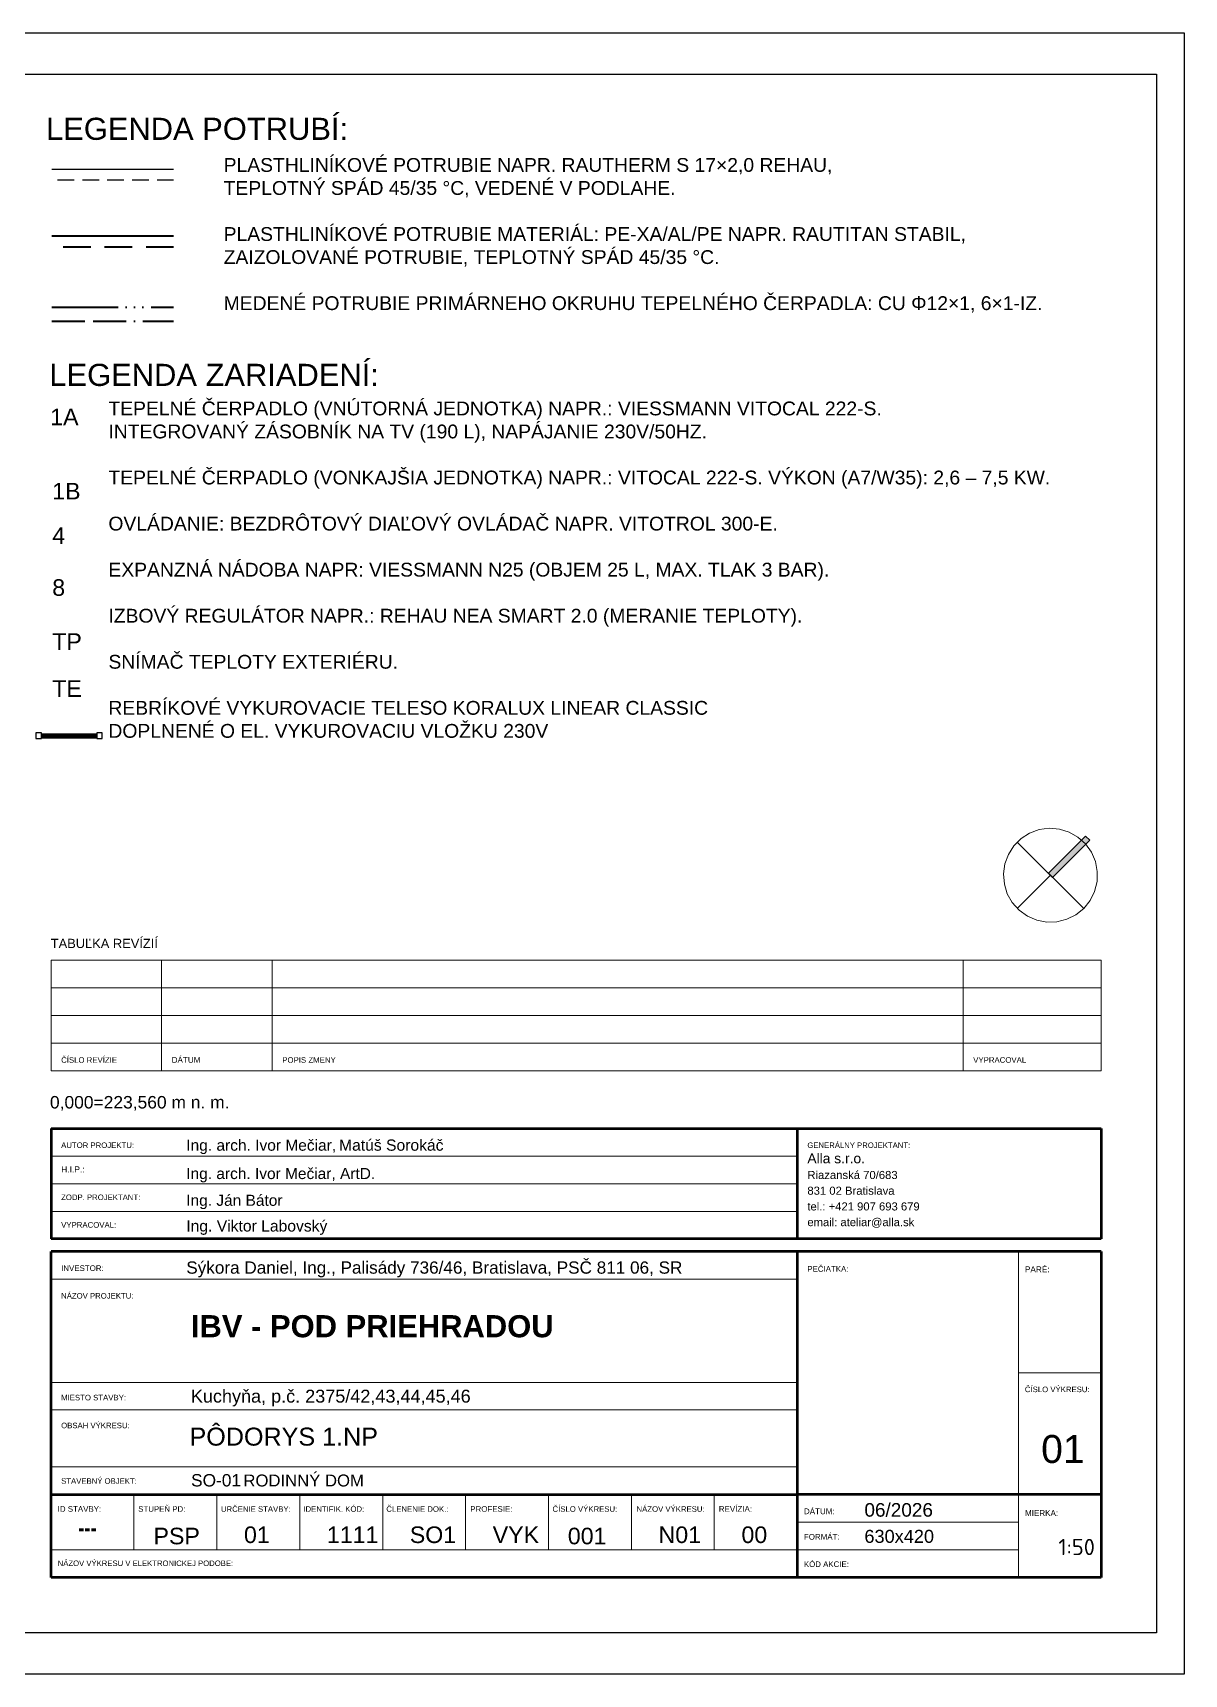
# Model space of a CAD drawing. Header units: millimetres. Extents: x 1046 to 74297, y 6145 to 54562.
# Drawn here: x 32382 to 42796, y 6145 to 20995 of the extents above; entities that cross this region are included whole.
import ezdxf

# ---------------------------------------------------------------- set-up
doc = ezdxf.new("R2010")
doc.units = ezdxf.units.MM
for name, pattern in [('ACAD_ISO06W100', [36, 24, -3, 0, -3, 0, -3, 0, -3]), ('ACAD_ISO11W100', [33, 12, -3, 12, -3, 0, -3]), ('DASH', [75, 50, -25])]:
    doc.linetypes.add(name, pattern=pattern)
for name, color, linetype in [('1__NP___VYKUROVACIE_TELES_', 7, 'Continuous'), ('vyk-privod-45 PODL', 1, 'Continuous'), ('vyk-vratka_35°C PODL', 5, 'DASH')]:
    doc.layers.add(name, color=color, linetype=linetype)
doc.layers.add('NETLAC', color=6, linetype='Continuous', plot=False)
for name, color, linetype, lineweight in [('Schedule Graphics', 7, 'Continuous', 9), ('Text Notes', 7, 'Continuous', 9), ('vyk-privod-45', 240, 'Continuous', 40), ('vyk-tc-privod', 175, 'ACAD_ISO06W100', 40), ('vyk-tc-vratka', 30, 'ACAD_ISO11W100', 40), ('vyk-vratka_35°C', 132, 'DASH', 40), ('vyk_POPIS', 7, 'Continuous', 20)]:
    doc.layers.add(name, color=color, linetype=linetype, lineweight=lineweight)
doc.styles.add('ARIAL', font='arial.ttf')
doc.styles.add('Arial$001H0', font='arial.ttf')
doc.styles.add('Arial$101H0', font='arialbd.ttf')
doc.styles.add('Arial_B', font='arialbd.ttf', dxfattribs={"width": 0.8, "height": 3})
doc.styles.add('ISOCPEUR$001H0', font='isocpeur.ttf')
doc.styles.add('Microsoft Sans Serif$001H0', font='micross.ttf')
doc.styles.get("Standard").update_dxf_attribs({"font": 'arial.ttf'})

msp = doc.modelspace()

# ---------------------------------------------------------------- hatches: boundary and pattern name
at = {"true_color": 0x000007}
msp.add_hatch(color=7, dxfattribs=at).paths.add_polyline_path([(41567.9, 13392.4), (41903.7, 13728.3), (41941.8, 13690.1), (41606, 13354.3)])

# ---------------------------------------------------------------- linework, layer by layer
at = {"color": 7, "linetype": 'Continuous', "lineweight": 9, "true_color": 0x000007}
for p, q in [((41320.6, 13704.6), (41255.7, 13639.6)), ((41887.4, 13072.8), (41286.4, 13673.8)), ((41398.1, 13754.1), (41320.6, 13704.6)), ((41484.3, 13785.8), (41398.1, 13754.1)), ((41575.4, 13798.2), (41484.3, 13785.8)), ((41903.7, 13728.3), (41567.8, 13392.4)), ((41567.8, 13392.4), (41903.7, 13728.3)), ((41667, 13790.7), (41575.4, 13798.2)), ((41606, 13354.3), (41941.8, 13690.1)), ((41941.8, 13690.1), (41606, 13354.3)), ((41754.8, 13763.7), (41667, 13790.7)), ((41834.8, 13718.5), (41754.8, 13763.7)), ((41903.2, 13657.1), (41834.8, 13718.5)), ((41941.8, 13690.1), (41903.7, 13728.3)), ((41941.8, 13690.1), (41903.7, 13728.3)), ((41206.2, 13562.2), (41174.5, 13475.9)), ((41255.7, 13639.6), (41206.2, 13562.2)), ((41956.9, 13582.5), (41903.2, 13657.1)), ((41993.2, 13498.1), (41956.9, 13582.5)), ((41174.5, 13475.9), (41162.1, 13384.8)), ((41162.1, 13384.8), (41169.5, 13293.2)), ((41586.9, 13373.3), (41286.4, 13072.8)), ((41548.8, 13411.4), (41586.9, 13373.3)), ((41567.8, 13392.4), (41606, 13354.3)), ((41567.8, 13392.4), (41606, 13354.3)), ((42010.5, 13407.8), (41993.2, 13498.1)), ((42008, 13316), (42010.5, 13407.8)), ((41169.5, 13293.2), (41196.5, 13205.4)), ((41945, 13144.4), (41985.8, 13226.8)), ((41985.8, 13226.8), (42008, 13316)), ((41196.5, 13205.4), (41241.7, 13125.4)), ((41241.7, 13125.4), (41303.1, 13057)), ((41815.8, 13015.2), (41887.4, 13072.8)), ((41887.4, 13072.8), (41945, 13144.4)), ((41303.1, 13057), (41377.7, 13003.4)), ((41377.7, 13003.4), (41462.2, 12967.1)), ((41462.2, 12967.1), (41552.4, 12949.7)), ((41552.4, 12949.7), (41644.3, 12952.2)), ((41644.3, 12952.2), (41733.5, 12974.4)), ((41733.5, 12974.4), (41815.8, 13015.2)), ((32546.4, 12603.6), (32546.4, 11603.6)), ((32546.4, 12603.6), (42046.1, 12603.6)), ((33546.3, 12603.6), (33546.3, 11603.6)), ((34546.3, 12603.6), (34546.3, 11603.6)), ((40796.2, 12603.6), (40796.2, 11603.6)), ((42046.1, 11603.6), (42046.1, 12603.6)), ((32546.4, 12353.6), (42046.1, 12353.6)), ((32546.4, 12103.6), (42046.1, 12103.6)), ((32546.4, 11853.6), (42046.1, 11853.6)), ((32546.4, 11603.6), (42046.1, 11603.6)), ((39296.2, 10082.5), (39296.2, 11082.5)), ((39296.2, 10832.5), (32546.4, 10832.5)), ((39296.2, 10582.5), (32546.4, 10582.5)), ((39296.2, 10332.5), (32546.4, 10332.5)), ((41296.1, 7020), (41296.1, 9969.9)), ((39296.2, 9720), (32546.4, 9720)), ((39296.2, 8970), (39296.2, 7770)), ((39296.2, 8785.4), (32546.4, 8785.4)), ((41296.1, 8870), (42046.1, 8870)), ((39296.2, 8535.4), (32546.4, 8535.4)), ((39296.2, 8020), (32546.4, 8020)), ((33296.3, 7770), (33296.3, 7270)), ((34046.3, 7770), (34046.3, 7270)), ((34796.3, 7770), (34796.3, 7270)), ((35546.3, 7770), (35546.3, 7270)), ((36296.3, 7770), (36296.3, 7270)), ((37046.3, 7770), (37046.3, 7270)), ((37796.2, 7770), (37796.2, 7270)), ((38546.2, 7770), (38546.2, 7270)), ((39296.2, 7770), (39296.2, 7020)), ((42046.1, 7770), (39296.2, 7770)), ((41296.1, 7520), (39296.2, 7520)), ((41296.1, 7270), (32546.4, 7270))]:
    msp.add_line(p, q, dxfattribs=at)
at = {"color": 7, "linetype": 'Continuous', "lineweight": 70, "true_color": 0x000007}
for p, q in [((32546.4, 11082.5), (42046.1, 11082.5)), ((32546.4, 11082.5), (32546.4, 10082.5)), ((39296.2, 11082.5), (39296.2, 10082.5)), ((42046.1, 11082.5), (42046.1, 10082.5)), ((42046.1, 10082.5), (32546.4, 10082.5)), ((32546.4, 7020), (32546.4, 9969.9)), ((39296.2, 9969.9), (32546.4, 9969.9)), ((39296.2, 9969.9), (39296.2, 7770)), ((42046.1, 9969.9), (39296.2, 9969.9)), ((42046.1, 9969.9), (42046.1, 7020)), ((32546.4, 7770), (39296.2, 7770)), ((39296.2, 7770), (39296.2, 7020)), ((42046.1, 7770), (39296.2, 7770)), ((42046.1, 7020), (32546.4, 7020))]:
    msp.add_line(p, q, dxfattribs=at)
msp.add_lwpolyline([(1296.1, 20620), (42546.1, 20620), (42546.1, 6520), (1296.1, 6520)], close=True)
at = {"layer": '1__NP___VYKUROVACIE_TELES_', "color": 92}
for p, q in [((32410, 14611.1), (32410, 14611.1)), ((32460, 14652.1), (32960, 14652.1)), ((32460, 14652.1), (32960, 14652.1)), ((32460, 14652.1), (32960, 14652.1)), ((32460, 14652.1), (32960, 14652.1)), ((32460, 14652.1), (32960, 14652.1)), ((32460, 14652.1), (32960, 14652.1)), ((32460, 14652.1), (32960, 14652.1)), ((32460, 14646.9), (32960, 14646.9)), ((32460, 14646.9), (32960, 14646.9)), ((32460, 14646.9), (32960, 14646.9)), ((32460, 14646.9), (32960, 14646.9)), ((32460, 14646.9), (32960, 14646.9)), ((32460, 14646.9), (32960, 14646.9)), ((32460, 14646.9), (32960, 14646.9)), ((32460, 14646.9), (32960, 14646.9)), ((32460, 14646.9), (32960, 14646.9)), ((32460, 14646.9), (32960, 14646.9)), ((32460, 14646.9), (32960, 14646.9)), ((32460, 14646.9), (32960, 14646.9)), ((32460, 14646.9), (32960, 14646.9)), ((32460, 14646.9), (32960, 14646.9)), ((32460, 14634.1), (32960, 14634.1)), ((32460, 14634.1), (32960, 14634.1)), ((32460, 14634.1), (32960, 14634.1)), ((32460, 14634.1), (32960, 14634.1)), ((32460, 14634.1), (32960, 14634.1)), ((32460, 14634.1), (32960, 14634.1)), ((32460, 14634.1), (32960, 14634.1)), ((32460, 14634.1), (32960, 14634.1)), ((32460, 14634.1), (32960, 14634.1)), ((32460, 14634.1), (32960, 14634.1)), ((32460, 14634.1), (32960, 14634.1)), ((32460, 14634.1), (32960, 14634.1)), ((32460, 14634.1), (32960, 14634.1)), ((32460, 14634.1), (32960, 14634.1)), ((32460, 14621.4), (32960, 14621.4)), ((32460, 14621.4), (32960, 14621.4)), ((32460, 14621.4), (32460, 14616.1)), ((32460, 14616.1), (32460, 14621.4)), ((32460, 14621.4), (32960, 14621.4)), ((32460, 14621.4), (32960, 14621.4)), ((32460, 14621.4), (32460, 14616.1)), ((32460, 14616.1), (32460, 14621.4)), ((32460, 14621.4), (32960, 14621.4)), ((32460, 14621.4), (32960, 14621.4)), ((32460, 14621.4), (32460, 14616.1)), ((32460, 14616.1), (32460, 14621.4)), ((32460, 14621.4), (32960, 14621.4)), ((32460, 14621.4), (32960, 14621.4)), ((32460, 14621.4), (32460, 14616.1)), ((32460, 14616.1), (32460, 14621.4)), ((32460, 14621.4), (32960, 14621.4)), ((32460, 14621.4), (32960, 14621.4)), ((32460, 14621.4), (32460, 14616.1)), ((32460, 14616.1), (32460, 14621.4)), ((32460, 14621.4), (32960, 14621.4)), ((32460, 14621.4), (32960, 14621.4)), ((32460, 14621.4), (32460, 14616.1)), ((32460, 14616.1), (32460, 14621.4)), ((32460, 14621.4), (32960, 14621.4)), ((32460, 14621.4), (32960, 14621.4)), ((32460, 14621.4), (32460, 14616.1)), ((32460, 14616.1), (32460, 14621.4)), ((32460, 14616.1), (32960, 14616.1)), ((32460, 14616.1), (32960, 14616.1)), ((32460, 14616.1), (32960, 14616.1)), ((32460, 14616.1), (32960, 14616.1)), ((32460, 14616.1), (32960, 14616.1)), ((32460, 14616.1), (32960, 14616.1)), ((32460, 14616.1), (32960, 14616.1)), ((32460, 14611.1), (32460, 14611.1)), ((32960, 14621.4), (32960, 14616.1)), ((32960, 14616.1), (32960, 14621.4)), ((32960, 14621.4), (32960, 14616.1)), ((32960, 14616.1), (32960, 14621.4)), ((32960, 14621.4), (32960, 14616.1)), ((32960, 14616.1), (32960, 14621.4)), ((32960, 14621.4), (32960, 14616.1)), ((32960, 14616.1), (32960, 14621.4)), ((32960, 14621.4), (32960, 14616.1)), ((32960, 14616.1), (32960, 14621.4)), ((32960, 14621.4), (32960, 14616.1)), ((32960, 14616.1), (32960, 14621.4)), ((32960, 14621.4), (32960, 14616.1)), ((32960, 14616.1), (32960, 14621.4)), ((32960, 14611.1), (32960, 14611.1)), ((33010, 14611.1), (33010, 14611.1))]:
    msp.add_line(p, q, dxfattribs=at)
for points in [[(32410, 14611.1), (32460, 14611.1), (32460, 14661.1), (32410, 14661.1), (32410, 14611.1)], [(32410, 14611.1), (32460, 14611.1), (32460, 14661.1), (32410, 14661.1), (32410, 14611.1)], [(32960, 14611.1), (33010, 14611.1), (33010, 14661.1), (32960, 14661.1), (32960, 14611.1)], [(32960, 14611.1), (33010, 14611.1), (33010, 14661.1), (32960, 14661.1), (32960, 14611.1)]]:
    msp.add_lwpolyline(points, dxfattribs=at)
at = {"layer": 'NETLAC'}
msp.add_lwpolyline([(1046.1, 20995), (42796.1, 20995), (42796.1, 6145), (1046.1, 6145)], close=True, dxfattribs=at)
at = {"layer": 'vyk-privod-45'}
msp.add_line((32552.4, 19157.1), (33655.5, 19157.1), dxfattribs=at)
at = {"layer": 'vyk-privod-45 PODL', "lineweight": 30}
msp.add_line((32552.4, 19762.1), (33655.5, 19762.1), dxfattribs=at)
at = {"layer": 'vyk-tc-privod', "ltscale": 25}
msp.add_line((32552.4, 18513.8), (33655.5, 18513.8), dxfattribs=at)
at = {"layer": 'vyk-tc-vratka', "ltscale": 25}
msp.add_line((32552.4, 18385.5), (33655.5, 18385.5), dxfattribs=at)
at = {"layer": 'vyk-vratka_35°C', "ltscale": 5}
msp.add_line((33655.5, 19057.1), (32552.4, 19057.1), dxfattribs=at)
at = {"layer": 'vyk-vratka_35°C PODL', "lineweight": 30, "ltscale": 3}
msp.add_line((33655.5, 19662.1), (32552.4, 19662.1), dxfattribs=at)

# ---------------------------------------------------------------- texts
at = {"color": 7, "true_color": 0x000007}
for s, height, style, p in [('TABUĽKA REVÍZIÍ', 83.197, 'Arial$001H0', (32544.3, 12714.9)), ('ČÍSLO REVÍZIE', 50.471, 'Arial$001H0', (32637.9, 11676.5)), ('DÁTUM', 52.36, 'Arial$001H0', (33637.9, 11676.5)), ('POPIS ZMENY', 50.708, 'Arial$001H0', (34637.8, 11676.5)), ('VYPRACOVAL', 50.61, 'Arial$001H0', (40887.8, 11676.5)), ('0,000=223,560 m n. m.', 112.735, 'Arial$001H0', (32536.7, 11263.2)), ('Matúš Sorokáč', 101.461, 'Arial$001H0', (35151.5, 10880.9)), ('AUTOR PROJEKTU:', 50.247, 'Arial$001H0', (32637.9, 10905.4)), ('Ing. arch. Ivor Mečiar, ', 100.358, 'Arial$001H0', (33769.8, 10880.9)), ('Alla s.r.o.', 89.515, 'Microsoft Sans Serif$001H0', (39387.8, 10767.1)), ('GENERÁLNY PROJEKTANT:', 49.938, 'Arial$001H0', (39387.8, 10905.4)), ('H.I.P.:', 54.91, 'Arial$001H0', (32637.9, 10684.3)), ('Ing. arch. Ivor Mečiar, ArtD.', 100.071, 'Arial$001H0', (33769.8, 10624.6)), ('Riazanská 70/683', 73.014, 'Arial$001H0', (39387.8, 10624.9)), ('831 02 Bratislava', 73.068, 'Arial$001H0', (39387.8, 10482.7)), ('ZODP. PROJEKTANT:', 50.163, 'Arial$001H0', (32637.9, 10434.3)), ('Ing. Ján Bátor', 100.071, 'Arial$001H0', (33769.8, 10382.4)), ('tel.: +421 907 693 679', 72.862, 'Arial$001H0', (39387.8, 10340.5)), ('Ing. Viktor Labovský', 101.461, 'Arial$001H0', (33769.8, 10150)), ('email: ateliar@alla.sk', 72.73, 'Arial$001H0', (39387.8, 10198.3)), ('VYPRACOVAL:', 50.548, 'Arial$001H0', (32637.9, 10184.3)), ('INVESTOR:', 51.15, 'Arial$001H0', (32637.9, 9792.8)), ('Sýkora Daniel, Ing., Palisády 736/46, Bratislava, PSČ 811 06, SR', 110.942, 'Arial$001H0', (33769.8, 9768.4)), ('PEČIATKA:', 50.99, 'Arial$001H0', (39387.8, 9785.7)), ('PARÉ:', 53.39, 'Arial$001H0', (41355.3, 9780.8)), ('NÁZOV PROJEKTU:', 50.175, 'Arial$001H0', (32637.9, 9543)), ('IBV - POD PRIEHRADOU', 200.348, 'Arial$101H0', (33811.6, 9192.9)), ('MIESTO STAVBY:', 50.389, 'Arial$001H0', (32637.9, 8622.1)), ('Kuchyňa, p.č. 2375/42,43,44,45,46', 116.805, 'Arial$001H0', (33811.5, 8602)), ('ČÍSLO VÝKRESU:', 50.282, 'Arial$001H0', (41355.3, 8696.5)), ('OBSAH VÝKRESU:', 50.223, 'Arial$001H0', (32637.9, 8370)), ('PÔDORYS 1.NP', 162.702, 'Microsoft Sans Serif$001H0', (33798.9, 8212.9)), ('01', 253.02, 'Microsoft Sans Serif$001H0', (41502.6, 8055.7)), ('STAVEBNÝ OBJEKT:', 50.131, 'Arial$001H0', (32637.9, 7867.5)), (' SO-01 ', 111.95, 'Arial$001H0', (33769.8, 7843.3)), ('RODINNÝ DOM', 108.022, 'Arial$001H0', (34286.6, 7843.3)), ('ID STAVBY:', 51.19, 'Arial$001H0', (32606.7, 7614)), ('STUPEŇ PD:', 50.78, 'Arial$001H0', (33335.4, 7614)), ('URČENIE STAVBY:', 50.196, 'Arial$001H0', (34083.3, 7614)), ('IDENTIFIK. KÓD:', 50.346, 'Arial$001H0', (34828.5, 7614)), ('ČLENENIE DOK.:', 50.324, 'Arial$001H0', (35579.1, 7614)), ('PROFESIE:', 51.18, 'Arial$001H0', (36338.8, 7614)), ('ČÍSLO VÝKRESU:', 50.282, 'Arial$001H0', (37082.8, 7614)), ('NÁZOV VÝKRESU:', 50.229, 'Arial$001H0', (37842.5, 7614)), ('REVÍZIA:', 51.73, 'Arial$001H0', (38586.5, 7614)), ('DÁTUM:', 52.02, 'Arial$001H0', (39356.6, 7592.5)), ('06/2026', 122.78, 'Arial$001H0', (39903.8, 7569.9)), ('MIERKA:', 52.21, 'Arial$001H0', (41356.5, 7577)), ('FORMÁT:', 51.43, 'Arial$001H0', (39356.6, 7362.1)), ('630x420', 117.51, 'Arial$001H0', (39903.8, 7333.2)), ('1:50', 147.48, 'ISOCPEUR$001H0', (41658.7, 7221.9)), ('NÁZOV VÝKRESU V ELEKTRONICKEJ PODOBE:', 49.874, 'Arial$001H0', (32606.7, 7123.3)), ('KÓD AKCIE:', 50.88, 'Arial$001H0', (39356.6, 7114.5))]:
    msp.add_text(s, height=height, dxfattribs=dict(at, style=style)).set_placement(p)
at = {"char_height": 125, "attachment_point": 1}
for s, width, gutter_width, heights, insert in [('PLASTHLINÍKOVÉ POTRUBIE NAPR. RAUTHERM S 17×2,0 REHAU,\\PTEPLOTNÝ SPÁD 45/35 °C, VEDENÉ V PODLAHE.\\P\\PPLASTHLINÍKOVÉ POTRUBIE MATERIÁL: PE-XA/AL/PE NAPR. RAUTITAN STABIL, ZAIZOLOVANÉ POTRUBIE, TEPLOTNÝ SPÁD 45/35 °C.^J\\PMEDENÉ POTRUBIE PRIMÁRNEHO OKRUHU TEPELNÉHO ČERPADLA: CU Φ12×1, 6×1-IZ.', 7416.579, 625, [0], (34107.9, 19862.1)), ('TEPELNÉ ČERPADLO (VNÚTORNÁ JEDNOTKA) NAPR.: VIESSMANN VITOCAL 222-S.\\PINTEGROVANÝ ZÁSOBNÍK NA TV (190 L), NAPÁJANIE 230V/50HZ.\\P\\PTEPELNÉ ČERPADLO (VONKAJŠIA JEDNOTKA) NAPR.: VITOCAL 222-S. VÝKON (A7/W35): 2,6 – 7,5 KW.\\P\\POVLÁDANIE: BEZDRÔTOVÝ DIAĽOVÝ OVLÁDAČ NAPR. VITOTROL 300-E.\\P\\PEXPANZNÁ NÁDOBA NAPR: VIESSMANN N25 (OBJEM 25 L, MAX. TLAK 3 BAR).\\P\\PIZBOVÝ REGULÁTOR NAPR.: REHAU NEA SMART 2.0 (MERANIE TEPLOTY).\\P\\PSNÍMAČ TEPLOTY EXTERIÉRU.\\P\\PREBRÍKOVÉ VYKUROVACIE TELESO KORALUX LINEAR CLASSIC\\PDOPLNENÉ O EL. VYKUROVACIU VLOŽKU 230V', 8574.301, 0, [3977.7], (33065.7, 17659.1))]:
    msp.add_mtext_dynamic_manual_height_columns(s, width=width, gutter_width=gutter_width, heights=heights, dxfattribs=dict(at, insert=insert))
at = {"layer": 'Schedule Graphics', "style": 'ARIAL'}
for s, p in [('LEGENDA POTRUBÍ:', (32501.2, 20026.6)), ('LEGENDA ZARIADENÍ:', (32531.2, 17800.3))]:
    msp.add_text(s, height=200, dxfattribs=at).set_placement(p)
at = {"layer": 'Text Notes', "char_height": 150, "attachment_point": 1}
for s, insert, width, style in [('---', (32791.7, 7544), 202.025, 'Arial_B'), ('PSP', (33473.6, 7470), 378.397, 'ARIAL'), ('01', (34291.7, 7481.4), 230.886, 'ARIAL'), ('1111', (35041.7, 7481.4), 461.772, 'ARIAL'), ('SO1', (35791.7, 7481.4), 413.671, 'ARIAL'), ('VYK', (36541.7, 7481.4), 320.885, 'ARIAL'), ('001', (37221, 7470), 378.397, 'ARIAL'), ('N01', (38041.7, 7481.4), 378.397, 'ARIAL'), ('00', (38791.7, 7481.4), 230.886, 'ARIAL')]:
    msp.add_mtext(s, dxfattribs=dict(at, insert=insert, width=width, style=style))
at = {"layer": 'vyk_POPIS', "lineweight": 35, "style": 'ARIAL'}
for s, p in [('1A', (32538.9, 17445.2)), ('1B', (32557.4, 16773.3)), ('4', (32557.4, 16371.4)), ('8', (32557.4, 15901.4)), ('TP', (32557.4, 15412.6)), ('TE', (32557.4, 14986.9))]:
    msp.add_text(s, height=150, dxfattribs=at).set_placement(p)

doc.saveas('drawing.dxf')
